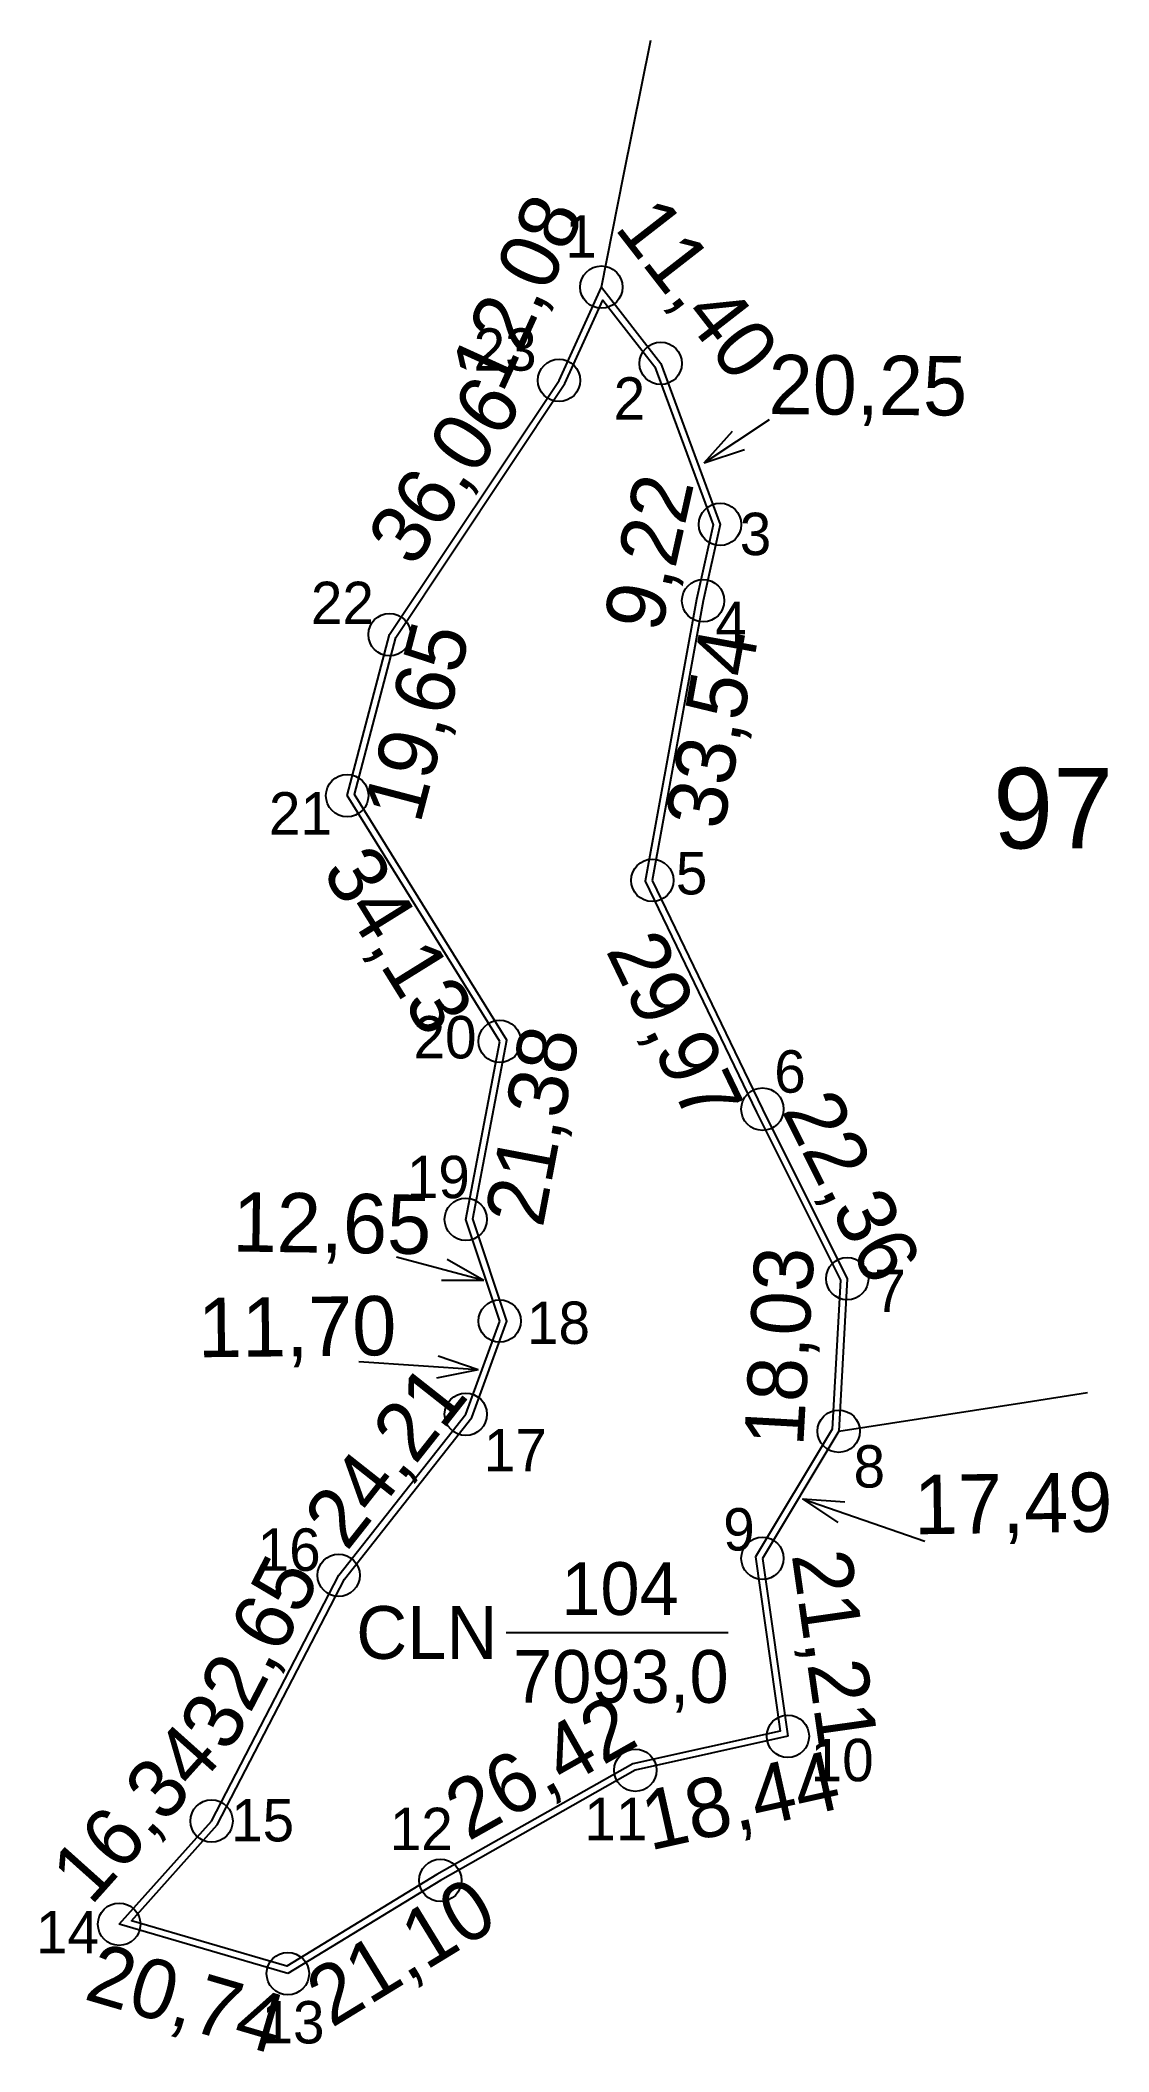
# Model space of a CAD drawing. Extents: x 553821 to 553947, y 1840167 to 1840404.
import ezdxf

# ---------------------------------------------------------------- set-up
doc = ezdxf.new("R2010")
doc.units = 0
for name, color, linetype in [('CanhThua', 7, 'Continuous'), ('ChieuDaiCanhThua', 7, 'Continuous'), ('Level 2', 7, 'Continuous'), ('MocDinhThua', 7, 'Continuous'), ('NhanDiaChinhThua', 7, 'Continuous'), ('NhanTuCan', 7, 'Continuous'), ('RauThua', 7, 'Continuous'), ('SoHieuDinhThua', 7, 'Continuous')]:
    doc.layers.add(name, color=color, linetype=linetype)

msp = doc.modelspace()

# ---------------------------------------------------------------- linework, layer by layer
at = {"layer": 'CanhThua'}
for p, q in [((553882, 1840364), (553887, 1840375)), ((553887, 1840375), (553894, 1840366)), ((553862, 1840334), (553882, 1840364)), ((553894, 1840366), (553901, 1840347)), ((553901, 1840347), (553899, 1840338)), ((553899, 1840338), (553893, 1840305)), ((553857, 1840315), (553862, 1840334)), ((553875, 1840286), (553857, 1840315)), ((553893, 1840305), (553906, 1840278)), ((553871, 1840265), (553875, 1840286)), ((553906, 1840278), (553916, 1840258)), ((553875, 1840253), (553871, 1840265)), ((553916, 1840258), (553915, 1840240)), ((553871, 1840242), (553875, 1840253)), ((553856, 1840223), (553871, 1840242)), ((553915, 1840240), (553906, 1840225)), ((553906, 1840225), (553909, 1840204)), ((553841, 1840194), (553856, 1840223)), ((553909, 1840204), (553891, 1840200)), ((553891, 1840200), (553868, 1840187)), ((553830.1, 1840181.83), (553841, 1840194)), ((553868, 1840187), (553850, 1840176)), ((553850, 1840176), (553830.1, 1840181.83))]:
    msp.add_line(p, q, dxfattribs=at)
at = {"layer": 'Level 2'}
for p, q in [((553899.13, 1840354.28), (553906.84, 1840359.38)), ((553899.13, 1840354.28), (553902.45, 1840358.02)), ((553899.13, 1840354.28), (553903.88, 1840355.86)), ((553873.12, 1840257.78), (553862.82, 1840260.54)), ((553873.12, 1840257.78), (553868.79, 1840260.28)), ((553873.12, 1840257.78), (553868.12, 1840257.78)), ((553872.45, 1840247.23), (553858.38, 1840248.19)), ((553872.45, 1840247.23), (553867.72, 1840248.85)), ((553872.45, 1840247.23), (553867.55, 1840246.27)), ((553910.74, 1840232.02), (553925.14, 1840227.02)), ((553910.74, 1840232.02), (553914.88, 1840229.21)), ((553910.74, 1840232.02), (553915.73, 1840231.66))]:
    msp.add_line(p, q, dxfattribs=at)
msp.add_lwpolyline([(553915.19, 1840257.83), (553914.21, 1840240.24), (553905.17, 1840225.17), (553908.1, 1840204.62), (553890.71, 1840200.76), (553867.59, 1840187.69), (553849.89, 1840176.87), (553831.54, 1840182.24), (553841.66, 1840193.54), (553856.68, 1840222.56), (553871.71, 1840241.61), (553875.85, 1840252.99), (553871.82, 1840265.06), (553875.84, 1840286.16), (553857.86, 1840315.13), (553862.74, 1840333.67), (553882.7, 1840363.61), (553887.18, 1840373.46), (553893.29, 1840365.61), (553900.17, 1840346.94), (553898.22, 1840338.16), (553892.17, 1840304.89), (553905.28, 1840277.65)], close=True, dxfattribs=at)
at = {"layer": 'MocDinhThua'}
for centre in [(553887, 1840375), (553894, 1840366), (553882, 1840364), (553901, 1840347), (553899, 1840338), (553862, 1840334), (553857, 1840315), (553893, 1840305), (553875, 1840286), (553906, 1840278), (553871, 1840265), (553916, 1840258), (553875, 1840253), (553871, 1840242), (553915, 1840240), (553906, 1840225), (553856, 1840223), (553909, 1840204), (553891, 1840200), (553841, 1840194), (553868, 1840187), (553830.1, 1840181.83), (553850, 1840176)]:
    msp.add_circle(centre, 2.5, dxfattribs=at)
at = {"layer": 'NhanDiaChinhThua'}
msp.add_line((553875.77, 1840216.25), (553901.94, 1840216.25), dxfattribs=at)
at = {"layer": 'RauThua'}
for p, q in [((553889.62, 1840388.12), (553892.83, 1840404.13)), ((553887, 1840375), (553889.62, 1840388.12)), ((553915, 1840240), (553937.11, 1840243.44)), ((553937.11, 1840243.44), (553944.36, 1840244.57))]:
    msp.add_line(p, q, dxfattribs=at)

# ---------------------------------------------------------------- texts
at = {"layer": 'ChieuDaiCanhThua'}
for s, rotation, p in [('12,08', 65.556, (553875.31, 1840362.35)), ('11,40', 307.875, (553888.44, 1840381.96)), ('20,25', 359.5722, (553906.7, 1840360.02)), ('36,06', 56.3099, (553864.87, 1840341.75)), ('9,22', 77.4712, (553894, 1840334.06)), ('19,65', 75.2564, (553865.6, 1840311.53)), ('33,54', 79.6952, (553901.36, 1840310.82)), ('34,13', 301.8274, (553853.93, 1840306.06)), ('29,97', 295.71, (553887.46, 1840296.74)), ('21,38', 79.2157, (553880.07, 1840263.9)), ('22,36', 296.5651, (553908.21, 1840277.83)), ('12,65', 359.2324, (553843.45, 1840261.21)), ('18,03', 86.8202, (553910.81, 1840238.13)), ('11,70', 0.6415, (553839.42, 1840248.72)), ('24,21', 51.7098, (553856.96, 1840225.72)), ('17,49', 0.7849, (553923.91, 1840227.83)), ('32,65', 62.6501, (553843.14, 1840201.93)), ('21,21', 278.1301, (553909.44, 1840225.44)), ('26,42', 29.4759, (553871.29, 1840191.56)), ('16,34', 48.1509, (553826.77, 1840183.9)), ('18,44', 12.5288, (553892.7, 1840190.5)), ('21,10', 31.4296, (553855.16, 1840169.53)), ('20,74', 343.6713, (553825.79, 1840173.03))]:
    msp.add_text(s, height=7, rotation=rotation, dxfattribs=at).set_placement(p)
at = {"layer": 'NhanDiaChinhThua'}
for s, p in [('104', (553882.25, 1840218.32)), ('CLN', (553858.07, 1840213.14)), ('7093,0', (553876.56, 1840207.95))]:
    msp.add_text(s, height=6.224, dxfattribs=at).set_placement(p)
at = {"layer": 'NhanTuCan'}
msp.add_text('97', height=9.507, dxfattribs=at).set_placement((553933.22, 1840308.77))
at = {"layer": 'SoHieuDinhThua'}
for s, p in [('1', (553882.74, 1840378.48)), ('23', (553871.92, 1840365.14)), ('2', (553888.44, 1840359.36)), ('3', (553903.32, 1840343.38)), ('22', (553852.72, 1840335.24)), ('4', (553900.43, 1840332.89)), ('21', (553847.77, 1840310.41)), ('5', (553895.78, 1840303.34)), ('20', (553864.83, 1840283.99)), ('6', (553907.39, 1840279.95)), ('19', (553864.04, 1840267.5)), ('7', (553919.19, 1840254.06)), ('18', (553878.22, 1840250.3)), ('17', (553873.12, 1840235.27)), ('8', (553916.75, 1840233.35)), ('9', (553901.37, 1840225.92)), ('16', (553846.44, 1840223.53)), ('10', (553911.69, 1840198.7)), ('15', (553843.31, 1840191.6)), ('12', (553862.03, 1840190.57)), ('11', (553884.99, 1840191.74)), ('14', (553820.28, 1840178.39)), ('13', (553846.89, 1840167.76))]:
    msp.add_text(s, height=5, dxfattribs=at).set_placement(p)

doc.saveas('drawing.dxf')
